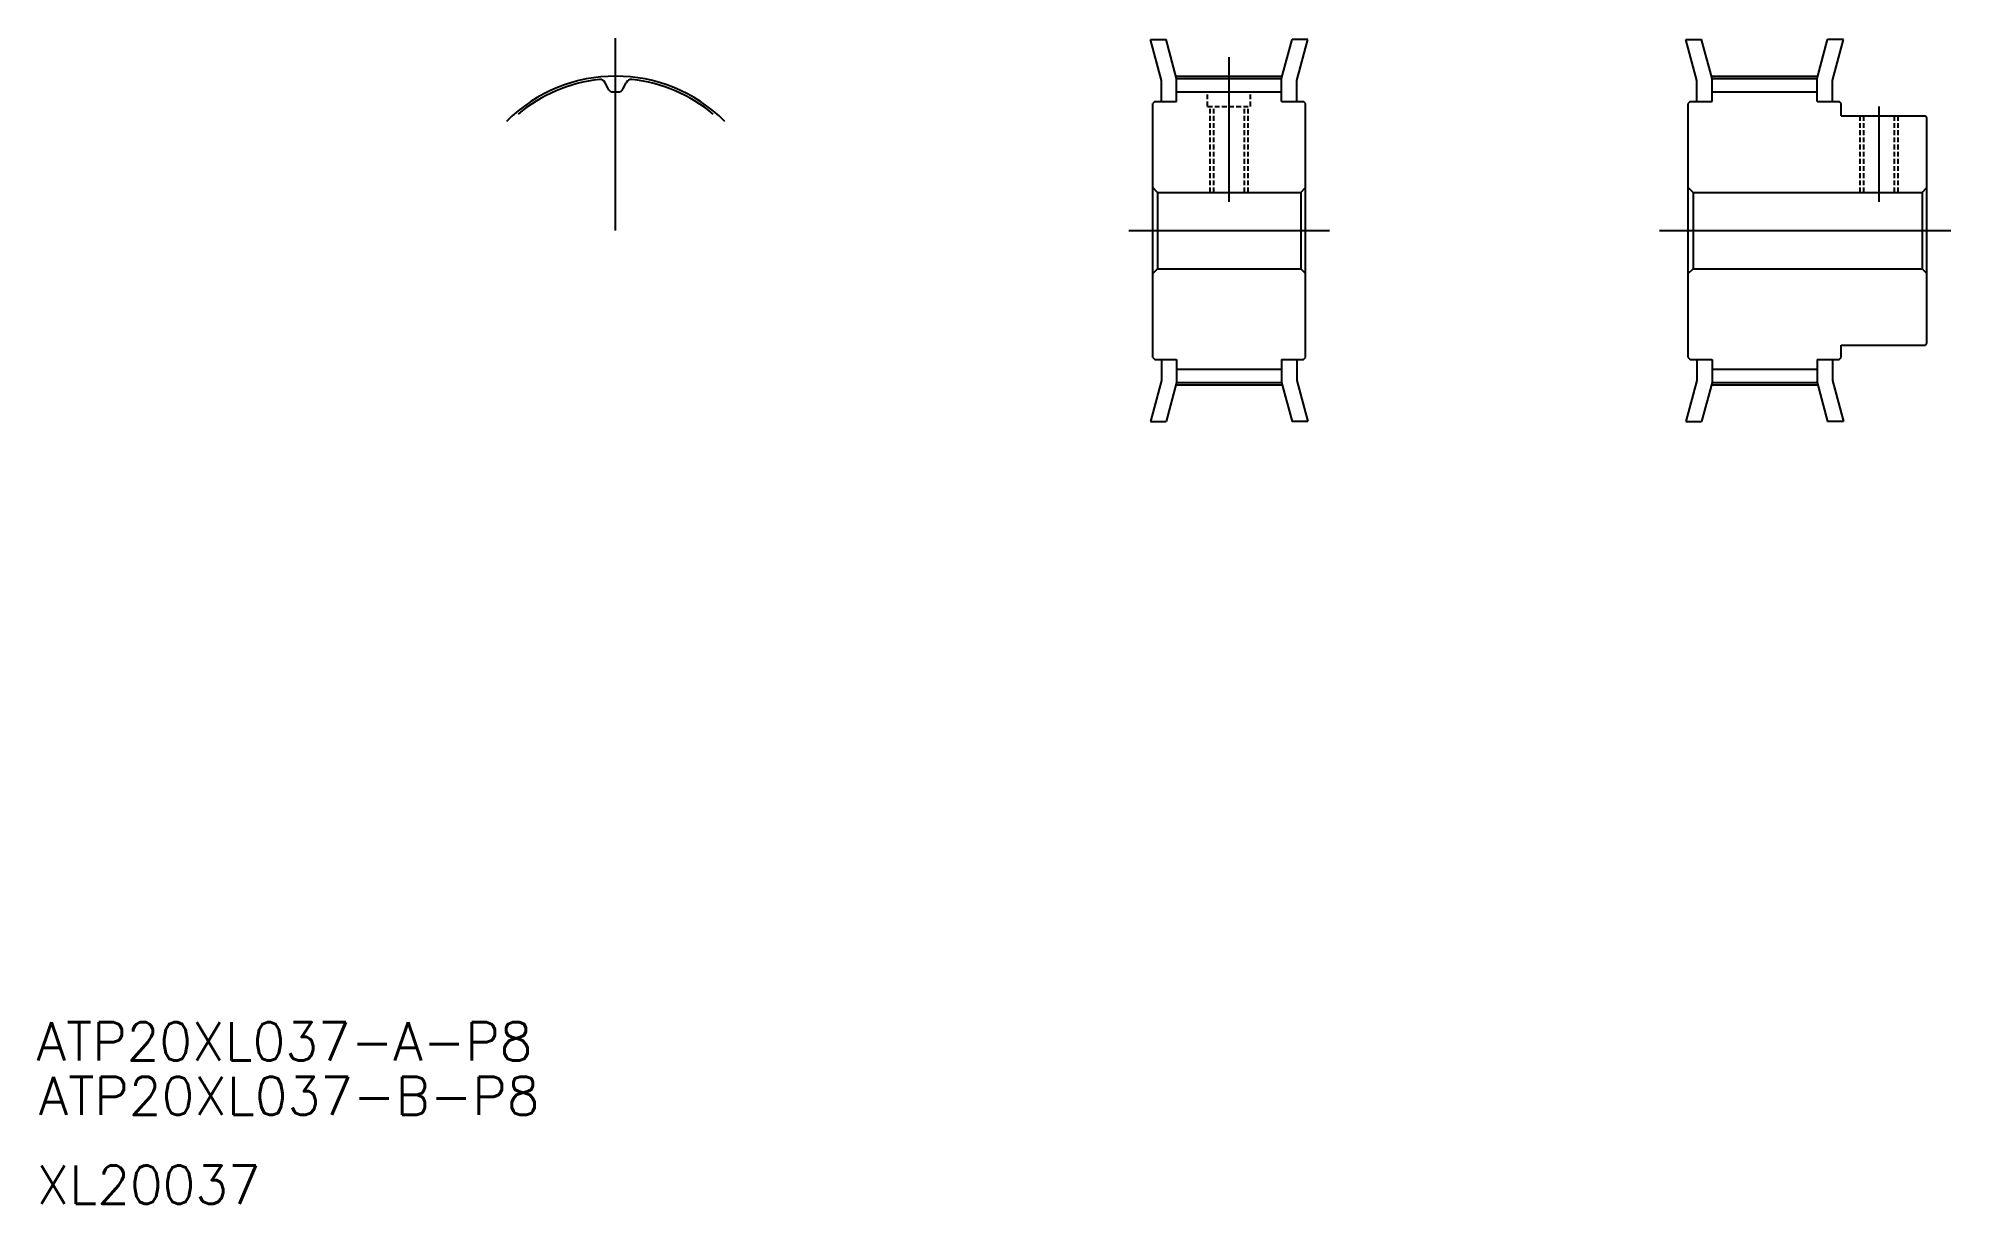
# Model space of a CAD drawing. Extents: x 10 to 211, y 10 to 132.
import ezdxf

# ---------------------------------------------------------------- set-up
doc = ezdxf.new("R2010")
doc.units = 0
doc.linetypes.add('CENTER', pattern=[50.8, 31.75, -6.35, 6.35, -6.35])
doc.linetypes.add('DASHED', pattern=[0.75, 0.5, -0.25])
doc.layers.get('0').update_dxf_attribs({"linetype": 'CONTINUOUS'})
doc.layers.add('CENTER', color=1, linetype='CENTER')
doc.styles.get("Standard").update_dxf_attribs({"font": 'txt', "bigfont": 'BIGFONT'})

msp = doc.modelspace()

# ---------------------------------------------------------------- linework, layer by layer
at = {"color": 7, "linetype": 'CONTINUOUS'}
for p, q in [((126.68, 131.92), (128.34, 131.92)), ((127.83, 127.63), (126.68, 131.92)), ((129.43, 127.84), (128.34, 131.92)), ((140.43, 127.84), (141.53, 131.92)), ((143.19, 131.92), (141.53, 131.92)), ((142.03, 127.63), (143.19, 131.92)), ((183.93, 127.63), (182.78, 131.92)), ((182.78, 131.92), (184.43, 131.92)), ((185.53, 127.84), (184.43, 131.92)), ((196.53, 127.84), (197.62, 131.92)), ((199.28, 131.92), (197.62, 131.92)), ((198.13, 127.63), (199.28, 131.92)), ((69.86, 126.79), (69.57, 127.4)), ((71.46, 126.79), (71.75, 127.4)), ((127.83, 125.42), (127.83, 127.63)), ((129.43, 127.84), (140.43, 127.84)), ((129.43, 125.42), (129.43, 127.84)), ((129.43, 126.44), (140.43, 126.44)), ((140.43, 125.42), (140.43, 127.84)), ((142.03, 125.42), (142.03, 127.63)), ((183.93, 125.42), (183.93, 127.63)), ((185.53, 127.84), (196.53, 127.84)), ((185.53, 125.42), (185.53, 127.84)), ((185.53, 126.44), (196.53, 126.44)), ((196.53, 125.42), (196.53, 127.84)), ((198.13, 125.42), (198.13, 127.63)), ((127.13, 125.42), (126.93, 125.22)), ((126.93, 98.62), (126.93, 125.22)), ((127.13, 125.42), (129.43, 125.42)), ((140.43, 125.42), (142.73, 125.42)), ((142.93, 125.22), (142.73, 125.42)), ((142.93, 98.62), (142.93, 125.22)), ((183.23, 125.42), (183.03, 125.22)), ((183.03, 98.62), (183.03, 125.22)), ((183.23, 125.42), (185.53, 125.42)), ((196.53, 125.42), (198.83, 125.42)), ((199.03, 125.22), (198.83, 125.42)), ((199.03, 123.92), (199.03, 125.22)), ((199.03, 123.92), (207.83, 123.92)), ((208.03, 123.72), (207.83, 123.92)), ((208.03, 100.12), (208.03, 123.72)), ((127.43, 115.92), (126.93, 116.42)), ((142.43, 115.92), (142.93, 116.42)), ((183.53, 115.92), (183.03, 116.42)), ((207.53, 115.92), (208.03, 116.42)), ((127.43, 115.92), (142.43, 115.92)), ((127.43, 115.92), (127.43, 107.92)), ((142.43, 115.92), (142.43, 107.92)), ((183.53, 115.92), (207.53, 115.92)), ((183.53, 115.92), (183.53, 107.92)), ((207.53, 115.92), (207.53, 107.92)), ((126.93, 107.42), (127.43, 107.92)), ((127.43, 107.92), (142.43, 107.92)), ((142.93, 107.42), (142.43, 107.92)), ((183.03, 107.42), (183.53, 107.92)), ((183.53, 107.92), (207.53, 107.92)), ((208.03, 107.42), (207.53, 107.92)), ((126.93, 98.62), (127.13, 98.42)), ((127.13, 98.42), (129.43, 98.42)), ((127.83, 98.42), (127.83, 96.22)), ((129.43, 98.42), (129.43, 96.01)), ((140.43, 98.42), (140.43, 96.01)), ((140.43, 98.42), (142.73, 98.42)), ((142.03, 98.42), (142.03, 96.22)), ((142.73, 98.42), (142.93, 98.62)), ((183.03, 98.62), (183.23, 98.42)), ((183.23, 98.42), (185.53, 98.42)), ((183.93, 98.42), (183.93, 96.22)), ((185.53, 98.42), (185.53, 96.01)), ((196.53, 98.42), (196.53, 96.01)), ((196.53, 98.42), (198.83, 98.42)), ((198.13, 98.42), (198.13, 96.22)), ((198.83, 98.42), (199.03, 98.62)), ((199.03, 99.92), (207.83, 99.92)), ((199.03, 98.62), (199.03, 99.92)), ((207.83, 99.92), (208.03, 100.12)), ((127.83, 96.22), (126.68, 91.92)), ((129.43, 97.41), (140.43, 97.41)), ((142.03, 96.22), (143.19, 91.92)), ((183.93, 96.22), (182.78, 91.92)), ((185.53, 97.41), (196.53, 97.41)), ((198.13, 96.22), (199.28, 91.92)), ((129.43, 96.01), (128.34, 91.92)), ((129.43, 96.01), (140.43, 96.01)), ((140.43, 96.01), (141.53, 91.92)), ((185.53, 96.01), (184.43, 91.92)), ((185.53, 96.01), (196.53, 96.01)), ((196.53, 96.01), (197.62, 91.92)), ((126.68, 91.92), (128.34, 91.92)), ((143.19, 91.92), (141.53, 91.92)), ((182.78, 91.92), (184.43, 91.92)), ((199.28, 91.92), (197.62, 91.92))]:
    msp.add_line(p, q, dxfattribs=at)
at = {"color": 3, "linetype": 'DASHED'}
for p, q in [((132.68, 124.92), (132.68, 126.44)), ((137.18, 124.92), (137.18, 126.44)), ((132.68, 124.92), (137.18, 124.92)), ((132.93, 115.92), (132.93, 124.92)), ((133.33, 115.92), (133.33, 124.92)), ((136.53, 115.92), (136.53, 124.92)), ((136.93, 115.92), (136.93, 124.92)), ((201.03, 115.92), (201.03, 123.92)), ((201.43, 115.92), (201.43, 123.92)), ((204.63, 115.92), (204.63, 123.92)), ((205.03, 115.92), (205.03, 123.92))]:
    msp.add_line(p, q, dxfattribs=at)
at = {"color": 7, "linetype": 'CONTINUOUS'}
for centre, radius, start, end in [((70.66, 111.92), 15.91, 96.1579, 130), ((69.02, 127.14), 0.61, 25, 96.1579), ((70.41, 127.05), 0.61, 205, 270.9542), ((70.66, 111.92), 14.51, 89.0458, 90.9542), ((70.91, 127.05), 0.61, 269.0458, 335), ((72.3, 127.14), 0.61, 83.8421, 155), ((70.66, 111.92), 15.91, 50, 83.8421)]:
    msp.add_arc(centre, radius, start, end, dxfattribs=at)
at = {"layer": 'CENTER', "color": 1, "linetype": 'CENTER'}
for p, q in [((70.66, 111.92), (70.66, 132.06)), ((134.93, 114.92), (134.93, 130.09)), ((129.43, 128.09), (140.43, 128.09)), ((185.53, 128.09), (196.53, 128.09)), ((203.03, 114.92), (203.03, 124.92)), ((124.43, 111.92), (145.43, 111.92)), ((180.03, 111.92), (210.53, 111.92)), ((129.43, 95.75), (140.43, 95.75)), ((185.53, 95.75), (196.53, 95.75))]:
    msp.add_line(p, q, dxfattribs=at)
msp.add_arc((70.66, 111.92), 16.17, 45, 135, dxfattribs=at)

# ---------------------------------------------------------------- texts
at = {"color": 7, "linetype": 'CONTINUOUS'}
for s, p in [('ATP20XL037-A-P8', (10, 25)), ('ATP20XL037-B-P8', (10.23, 19.3)), ('XL20037', (10, 10))]:
    msp.add_text(s, height=4, dxfattribs=at).set_placement(p)

doc.saveas('drawing.dxf')
